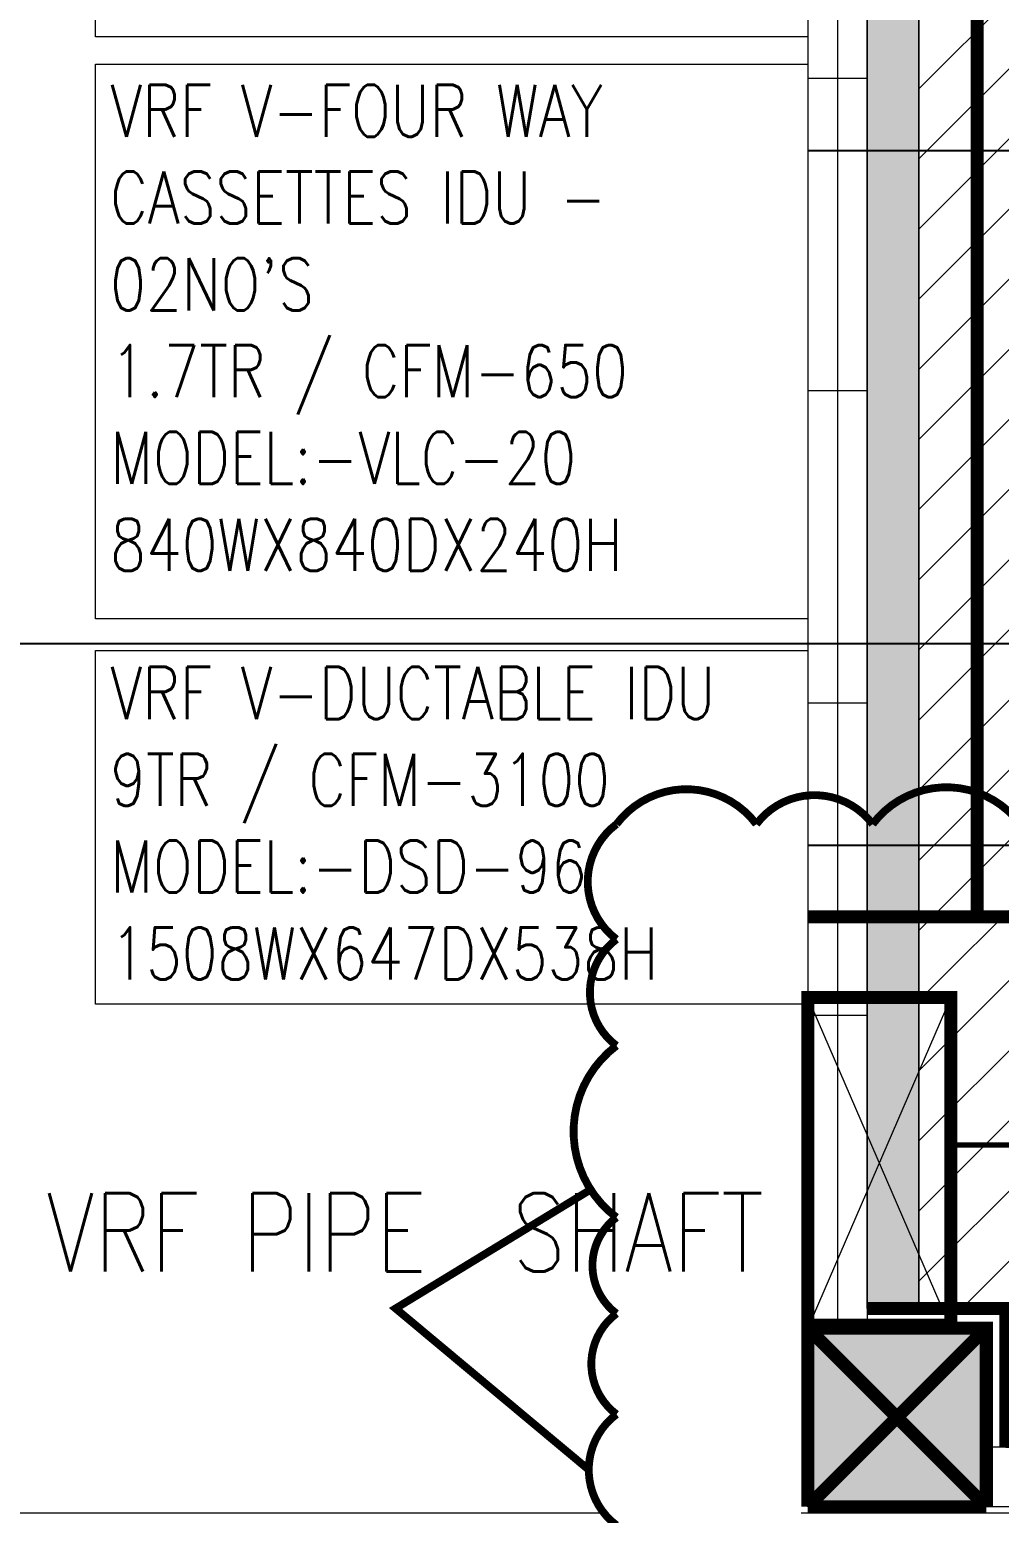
# Model space of a CAD drawing. Header units: millimetres. Extents: x -81374 to 485233, y -39075 to 157313.
# Drawn here: x 23523 to 27249, y 11680 to 17379 of the extents above; entities that cross this region are included whole.
import ezdxf
from ezdxf.enums import TextEntityAlignment as Align

# ---------------------------------------------------------------- set-up
doc = ezdxf.new("R2010")
doc.units = ezdxf.units.MM
doc.linetypes.add('CENTER', pattern=[2, 1.25, -0.25, 0.25, -0.25])
doc.linetypes.add('HIDDEN', pattern=[0.375, 0.25, -0.125])
doc.layers.add('ceiling', color=7, linetype='Continuous', lineweight=5, true_color=0x560d91)
for name, color, linetype in [('CEN', 252, 'CENTER'), ('Hatch 01_UC', 7, 'Continuous'), ('M HVAC DRAIN PIPE', 8, 'Continuous'), ('M-HVAC ELLIPTICAL DUCT', 6, 'Continuous'), ('M-HVAC-SUPPLY AIR DUCT', 4, 'Continuous')]:
    doc.layers.add(name, color=color, linetype=linetype)
for name, color, linetype, lineweight in [('DRAIN PIPE', 76, 'Continuous', 30), ('G-IMPT', 8, 'Continuous', 5), ('ID-MODULAR', 44, 'Continuous', 9), ('M-HVAC-EQUIP TEXT', 230, 'Continuous', 0), ('VRF -COPPER PIPE', 4, 'Continuous', 9)]:
    doc.layers.add(name, color=color, linetype=linetype, lineweight=lineweight)
doc.styles.add('HVAC TEXT', font='Romans.shx', dxfattribs={"width": 0.8, "height": 100})
doc.styles.get("Standard").update_dxf_attribs({"font": 'arial.ttf'})
doc.dimstyles.new('HVAC DIM', dxfattribs={"dimtxt": 100, "dimasz": 200, "dimexe": 50, "dimexo": 50, "dimgap": 50, "dimtad": 1, "dimtoh": 1, "dimdec": 0, "dimzin": 0, "dimdsep": 46, "dimtxsty": 'HVAC TEXT', "dimcen": 50, "dimclrd": 7, "dimclre": 7, "dimclrt": 7, "dimadec": 0, "dimazin": 0, "dimtfac": 1, "dimtdec": 0, "dimtofl": 0, "dimtmove": 0, "dimatfit": 3, "dimfxl": 1, "dimtolj": 1, "dimtzin": 0, "dimarcsym": 0})
pattern_1 = [(360, (64268.33, 46750.31), (-4e-14, -90), [150, -30]), (360, (64238.33, 46720.31), (-4e-14, -90), [90, -22.5, 45, -22.5]), (360, (64193.33, 46690.31), (-4e-14, -90), [150, -30])]

# ---------------------------------------------------------------- blocks, each defined once
blk = doc.blocks.new('ng')
at = {"layer": 'CEN', "color": 9, "linetype": 'Continuous', "lineweight": 0, "true_color": 0xc7c8ca}
for p, q in [((59212.1, 27052.7), (59212.1, 27739)), ((59898.3, 27052.7), (59212.1, 27739)), ((59212.1, 27052.7), (59898.3, 27739)), ((59212.1, 27739), (59898.3, 27739)), ((59212.1, 27052.7), (59212.1, 27739)), ((59898.3, 27052.7), (59212.1, 27739)), ((59212.1, 27052.7), (59898.3, 27739)), ((59212.1, 27739), (59898.3, 27739)), ((59898.3, 27739), (59898.3, 27052.7)), ((59898.3, 27739), (59898.3, 27052.7)), ((59898.3, 27052.7), (59212.1, 27052.7)), ((59898.3, 27052.7), (59212.1, 27052.7))]:
    blk.add_line(p, q, dxfattribs=at)
at = {"layer": 'CEN', "color": 9, "linetype": 'HIDDEN', "lineweight": 0, "ltscale": 1500, "true_color": 0xc7c8ca}
for points in [[(57627.2, 27528.3), (57627.2, 25472.8), (59897.1, 25472.8)], [(59247.1, 25472.8), (59247.1, 19521.3)]]:
    blk.add_lwpolyline(points, dxfattribs=at)
at = {"layer": 'CEN', "color": 9, "linetype": 'Continuous', "lineweight": 0, "true_color": 0xc7c8ca}
for points in [[(59137.1, 27510.2), (59137.1, 26977.7), (59669.6, 26977.7)], [(59212.1, 27510.2), (59212.1, 27052.7), (59669.6, 27052.7)]]:
    blk.add_lwpolyline(points, dxfattribs=at)
blk = doc.blocks.new('floor plan 1')
at = {"layer": 'G-IMPT', "ltscale": 500}
h = blk.add_hatch(color=8, dxfattribs=at)
h.dxf.hatch_style = 1
h.paths.add_polyline_path([(30971.7, -50780.7), (31658, -50780.7), (31658, -51466.9), (30971.7, -51466.9)])
at = {"layer": 'G-IMPT', "color": 8, "ltscale": 500}
for p, q in [((29802.6, -50755.3), (31683.4, -50755.3)), ((29802.6, -50755.3), (31683.4, -50755.3)), ((32445.9, -50755.3), (38444.2, -50755.3)), ((32445.9, -50755.3), (38444.2, -50755.3)), ((26723.8, -50780.7), (30971.7, -50780.7)), ((26723.8, -50780.7), (30971.7, -50780.7)), ((26523.8, -51009.4), (30971.7, -51009.4)), ((26523.8, -51009.4), (30971.7, -51009.4)), ((31108, -52736.9), (31108, -51466.9)), ((31108, -51466.9), (31658, -51466.9)), ((31108, -52736.9), (31658, -51466.9)), ((31108, -51466.9), (31658, -52736.9)), ((31658, -51466.9), (31658, -52736.9)), ((31429.2, -51541.9), (30679.2, -51541.9)), ((31658, -52736.9), (31108, -52736.9))]:
    blk.add_line(p, q, dxfattribs=at)
at = {"layer": 'G-IMPT', "color": 55, "linetype": 'Continuous', "true_color": 0xb49f4b}
for p, q in [((31429.2, -60591.5), (31429.2, -51466.9)), ((31658, -60591.5), (31658, -51466.9))]:
    blk.add_line(p, q, dxfattribs=at)
at = {"layer": 'G-IMPT', "linetype": 'Continuous'}
for p, q in [((31429.2, -51466.9), (31658, -51466.9)), ((31543.6, -60591.5), (31543.6, -51466.9)), ((31429.2, -52666.9), (31658, -52666.9)), ((31429.2, -53866.9), (31658, -53866.9)), ((31429.2, -55066.9), (31658, -55066.9)), ((31429.2, -56266.9), (31658, -56266.9))]:
    blk.add_line(p, q, dxfattribs=at)
at = {"layer": 'CEN', "linetype": 'Continuous'}
blk.add_blockref('ng', (-28240.4, -78519.6), dxfattribs=at)
at = {"layer": 'G-IMPT', "color": 8, "ltscale": 500}
for rotation, p in [(359.9992, (39680.6, -4989.6, 0)), (359.9992, (35886.7, -10139.3, 0)), (270.0008, (28873.3, -20643.5, 0)), (359.9992, (11975.3, -26935.4, 0)), (359.9992, (15267.6, -26935.4, 0)), (359.9992, (26686.3, -26987.7, 0)), (270.0008, (15861.1, -28615, 0)), (89.9992, (23697.8, -33300.6, 0)), (89.9992, (23597.9, -35337.7, 0)), (89.9992, (23597.9, -37388.3, 0)), (359.9992, (13750.4, -37781.5, 0)), (89.9992, (23697.8, -40746.8, 0)), (89.9992, (23597.8, -44302.5, 0)), (89.9992, (23597.8, -46399.1, 0)), (89.9992, (23697.8, -48339.8, 0)), (89.9992, (23697.8, -54280, 0)), (359.9992, (27418.1, -55702.4, 0)), (89.9992, (9671.9, -65856.5, 0)), (359.9992, (4684.1, -67403.4, 0)), (359.9992, (8737.2, -67403.4, 0))]:
    blk.add_attdef('PARTITIONTYPE', text='', height=200, rotation=rotation, dxfattribs=at).set_placement(p, align=Align.MIDDLE_CENTER)

msp = doc.modelspace()

# ---------------------------------------------------------------- hatches: boundary and pattern name
at = {"layer": 'Hatch 01_UC', "linetype": 'Continuous', "lineweight": 0, "transparency": 33554597}
h = msp.add_hatch(dxfattribs=at)
h.set_pattern_fill('GOST_WOOD', color=8, scale=15, angle=270)
h.set_pattern_definition(pattern_1)
h.paths.add_polyline_path([(26740, 12466.5), (26940, 12466.5), (26940, 19823), (26740, 19823)])
h = msp.add_hatch(dxfattribs=at)
h.set_pattern_fill('GOST_WOOD', color=8, scale=15, angle=270)
h.set_pattern_definition(pattern_1)
h.paths.add_polyline_path([(26740, 12466.5), (26940, 12466.5), (26940, 19823), (26740, 19823)])
h = msp.add_hatch(dxfattribs=at)
h.set_pattern_fill('ANSI31', color=8, scale=60, angle=180)
h.set_pattern_definition([(225, (86411.17, 39444.27), (134.70384, -134.70384), [])])
h.paths.add_polyline_path([(34652, 11934), (34652, 13404), (31547, 13404), (31547, 19823), (26940, 19823), (26940, 12466.5), (27274.1, 12466.5), (27274.1, 11934), (31547, 11934), (31547, 12554), (31647, 12554), (31647, 11934)])
h.paths.add_polyline_path([(31043.5, 19178.5), (27443.5, 19178.5), (27443.5, 12578.5), (31043.5, 12578.5)], flags=16)

# ---------------------------------------------------------------- linework, layer by layer
at = {"layer": 'ceiling', "color": 8, "linetype": 'Continuous'}
msp.add_lwpolyline([(34652, 11934), (34652, 13404), (31547, 13404), (31547, 19823), (26940, 19823), (26940, 12466.5), (27274.1, 12466.5), (27274.1, 11934), (31547, 11934), (31547, 12554), (31647, 12554), (31647, 11934), (34652, 11934)], dxfattribs=at)
at = {"layer": 'CEN', "color": 11, "linetype": 'HIDDEN', "lineweight": 0, "ltscale": 1500, "const_width": 50}
for points in [[(27164.1, 13971.5), (27164.1, 19923)], [(28784, 11915.9), (28784, 13971.5), (26514.1, 13971.5)]]:
    msp.add_lwpolyline(points, dxfattribs=at)
at = {"layer": 'CEN', "color": 11, "linetype": 'Continuous', "lineweight": 0, "const_width": 50}
for points in [[(27274.1, 11934), (27274.1, 12466.5), (26741.6, 12466.5)], [(27199.1, 12391.5), (26512.8, 11705.3)], [(26512.8, 12391.5), (27199.1, 11705.3)], [(26512.8, 12391.5), (27199.1, 12391.5)], [(26512.8, 11705.3), (26512.8, 12391.5)], [(27199.1, 12391.5), (26512.8, 11705.3)], [(26512.8, 12391.5), (27199.1, 11705.3)], [(26512.8, 12391.5), (27199.1, 12391.5)], [(26512.8, 11705.3), (26512.8, 12391.5)], [(27199.1, 11934), (27199.1, 12391.5), (26741.6, 12391.5)], [(27199.1, 12391.5), (27199.1, 11705.3)], [(27199.1, 12391.5), (27199.1, 11705.3)], [(27199.1, 11705.3), (26512.8, 11705.3)], [(27199.1, 11705.3), (26512.8, 11705.3)]]:
    msp.add_lwpolyline(points, dxfattribs=at)
at = {"layer": 'DRAIN PIPE', "color": 76, "linetype": 'Continuous', "const_width": 20}
msp.add_lwpolyline([(27062.8, 13094.6), (37352.5, 13094.6), (37352.5, 14150), (37496.3, 14150)], dxfattribs=at)
at = {"layer": 'ID-MODULAR', "color": 45, "linetype": 'Continuous'}
msp.add_lwpolyline([(26740, 12466.5), (26940, 12466.5), (26940, 19823), (26740, 19823)], close=True, dxfattribs=at)
msp.add_lwpolyline([(26740, 12466.5), (26940, 12466.5), (26940, 19823), (26740, 19823)], close=True, dxfattribs=at)
at = {"layer": 'M HVAC DRAIN PIPE', "color": 30, "linetype": 'Continuous', "const_width": 50}
msp.add_lwpolyline([(26512.8, 13661.5), (26512.8, 12402.1), (27062.8, 12402.1), (27062.8, 13661.5)], close=True, dxfattribs=at)
at = {"layer": 'M-HVAC-SUPPLY AIR DUCT', "color": 6, "linetype": 'Continuous', "const_width": 30}
msp.add_lwpolyline([(25778, 14326.8, -0.5), (26315.5, 14326.8, -0.5), (26762.1, 14326.8, -0.5), (27329.6, 14326.8, -0.5), (27917.7, 14326.8, -0.5), (27938.1, 13920.3, -0.5), (27938.1, 13363.7, -0.5), (27938.1, 13011.6, -0.5), (27938.1, 12467.2, -0.5), (27938.1, 11803, -0.5), (27938.1, 11387.7, -0.5), (27718.4, 11209.5, -0.5), (27179, 11209.5, -0.5), (26557.1, 11209.5, -0.5), (26194.4, 11209.5, -0.5), (25778, 11273.2, -0.5), (25778, 11634.2, -0.5), (25778, 12060.2, -0.5), (25778, 12447.1, -0.5), (25778, 12816.6, -0.5), (25778, 13476, -0.5), (25778, 13884.9, -0.5)], format="xyb", close=True, dxfattribs=at)
msp.add_lwpolyline([(25678.7, 12923.3), (24929.3, 12466.8), (25671.5, 11847.2)], dxfattribs=at)
at = {"layer": 'VRF -COPPER PIPE', "color": 0}
for points in [[(23776.2, 18708.9), (26512.8, 18708.9), (26512.8, 17350.7), (23776.2, 17350.7)], [(23776.2, 14994.2), (26512.8, 14994.2), (26512.8, 13636), (23776.2, 13636)]]:
    msp.add_lwpolyline(points, close=True, dxfattribs=at)
at = {"layer": 'VRF -COPPER PIPE', "color": 0, "elevation": 0}
msp.add_lwpolyline([(23776.2, 17245.9), (26512.8, 17245.9), (26512.8, 15115.6), (23776.2, 15115.6)], close=True, dxfattribs=at)

# ---------------------------------------------------------------- block references
at = {"linetype": 'Continuous', "rotation": 180}
msp.add_blockref('floor plan 1', (58170.8, -39075.4), dxfattribs=at)

# ---------------------------------------------------------------- texts
at = {"layer": 'M-HVAC-EQUIP TEXT', "color": 0, "width": 2764.508, "attachment_point": 1, "style": 'HVAC TEXT'}
for s, insert, char_height in [("{\\H0.99999x;VRF V-FOUR WAY CASSETTES IDU - 02NO'S\\P1.7TR / CFM-650\\PMODEL:-VLC-20\\P840WX840DX240H}", (23833.1, 17167.3, 0), 200), ('{\\H0.99999x;VRF V-DUCTABLE IDU\\P9TR / CFM-3100\\PMODEL:-DSD-96\\P1508WX647DX538H}', (23833.1, 14930.8), 200), ('VRF PIPE  SHAFT ', (23587.7, 12909.1), 300)]:
    msp.add_mtext(s, dxfattribs=dict(at, insert=insert, char_height=char_height))

# ---------------------------------------------------------------- leaders
at = {"layer": 'M-HVAC ELLIPTICAL DUCT', "linetype": 'Continuous'}
for points in [[(28768.6, 16912.7), (26512.8, 16912.7)], [(32796.8, 15019.2), (23448.5, 15019.2)], [(37536.3, 14245.2), (26512.8, 14245.2)]]:
    msp.add_leader(points, dimstyle='HVAC DIM', dxfattribs=at)

doc.saveas('drawing.dxf')
